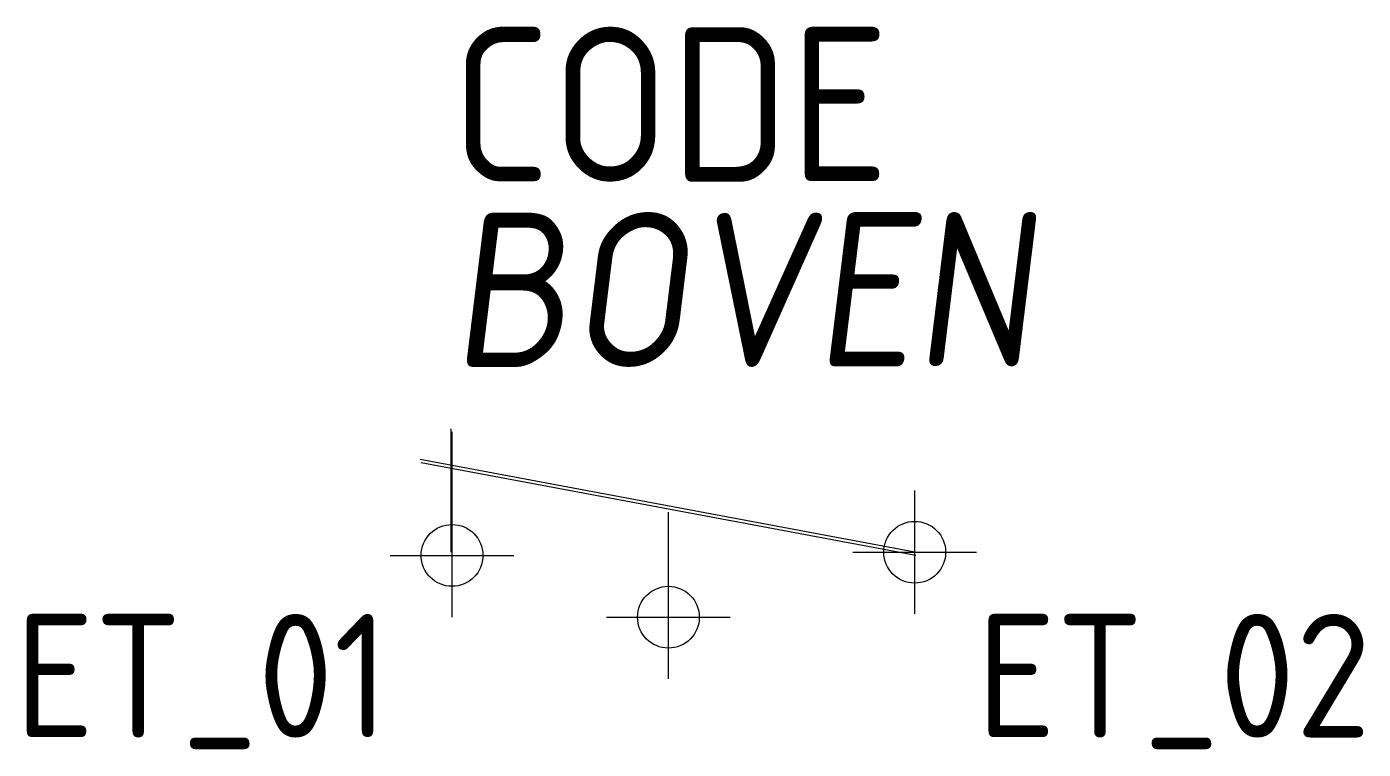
# Model space of a CAD drawing. Extents: x 1019.4 to 1041, y 2616.8 to 2628.5.
import ezdxf
from ezdxf.enums import TextEntityAlignment as Align

# ---------------------------------------------------------------- set-up
doc = ezdxf.new("R2010")
doc.units = 0
doc.header["$LTSCALE"] = 10
doc.header["$MEASUREMENT"] = 0
doc.header["$PDMODE"] = 34
doc.header["$PDSIZE"] = -5
doc.layers.get('0').update_dxf_attribs({"linetype": 'CONTINUOUS'})
for name, color, linetype in [('254', 7, 'CONTINUOUS'), ('A', 7, 'CONTINUOUS'), ('C', 7, 'CONTINUOUS'), ('TKST2', 1, 'CONTINUOUS'), ('TKST3', 3, 'CONTINUOUS')]:
    doc.layers.add(name, color=color, linetype=linetype)
doc.styles.get("Standard").update_dxf_attribs({"font": 'iso8.shx'})

msp = doc.modelspace()

# ---------------------------------------------------------------- linework, layer by layer
for points in [[(1026.25, 2620), (1026.25, 2622)], [(1026.25, 2620), (1026.25, 2622)], [(1026.266, 2619.948), (1026.266, 2621.948)], [(1033.75, 2620), (1025.75, 2621.5)], [(1033.766, 2619.948), (1025.766, 2621.448)], [(1029.766, 2618.948), (1029.766, 2620.648)]]:
    msp.add_lwpolyline(points)
at = {"layer": 'A', "color": 1}
msp.add_point((1029.766, 2618.948), dxfattribs=at)
at = {"layer": 'C', "color": 2}
msp.add_point((1026.266, 2619.948), dxfattribs=at)
at = {"layer": 'C', "color": 1}
msp.add_point((1033.75, 2620), dxfattribs=at)

# ---------------------------------------------------------------- texts
at = {"layer": '254', "oblique": 7}
msp.add_attdef('BOVEN', (1026.25, 2623), '-   ', height=2.5, dxfattribs=at)
at = {"layer": 'TKST2'}
msp.add_attdef('ET_01', text='', height=2, dxfattribs=at).set_placement((1025.25, 2619), align=Align.TOP_RIGHT)
msp.add_attdef('ET_02', text='', height=2, dxfattribs=at).set_placement((1034.75, 2619), align=Align.TOP_LEFT)
at = {"layer": 'TKST3'}
msp.add_attdef('CODE', (1026.25, 2626), '-F', height=2.5, dxfattribs=at)

doc.saveas('drawing.dxf')
